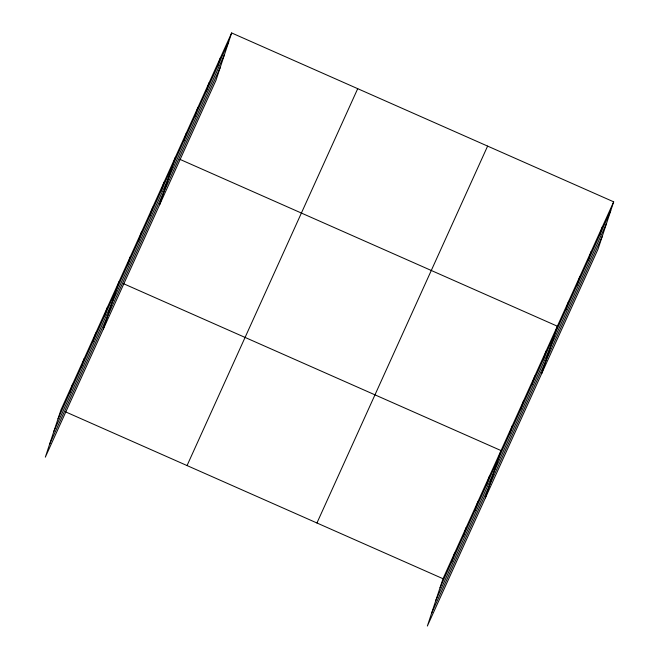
<?xml version="1.0" encoding="UTF-8"?>
<svg xmlns="http://www.w3.org/2000/svg" width="659" height="659" viewBox="0 0 659 659"><rect width="100%" height="100%" fill="white"/><g stroke="black" fill="none" stroke-linecap="round" stroke-linejoin="round"><path stroke-width="0.99" d="M69.64 393.094L72.581 384.213M81.246 367.467L84.187 358.578M92.853 341.84L95.794 332.952M104.46 316.205L107.401 307.325M103.348 329.03L119.007 281.698M127.327 265.701L130.268 256.821M138.596 240.832L141.528 231.952M149.857 215.954L152.797 207.074M161.125 191.077L164.058 182.197M159.676 204.652L175.327 157.32M183.655 141.331L186.588 132.451M194.916 116.454L197.857 107.574M206.185 91.585L209.117 82.696M217.445 66.707L220.386 57.827M231.647 32.95L215.995 80.283L45.323 457.173L60.974 409.84L231.647 32.95L613.677 201.827L598.026 249.16L427.353 626.05L443.005 578.717L613.677 201.827M451.67 561.97L454.611 553.09M463.277 536.344L466.218 527.464M474.884 510.717L477.824 501.837M486.49 485.09L489.431 476.202M485.378 497.907L501.038 450.575L123.67 283.757M509.358 434.586L512.298 425.706M520.626 409.709L523.559 400.829M531.887 384.831L534.828 375.951M543.156 359.962L546.089 351.074M541.706 373.538L557.357 326.205L179.998 159.387M565.686 310.208L568.618 301.328M576.946 285.339L579.887 276.451M588.215 260.462L591.148 251.581M599.476 235.584L602.417 226.704M58.041 418.72L228.706 41.83M53.84 431.406L224.513 54.524M49.516 444.479L220.188 67.597M187.049 465.567L357.713 88.677M316.938 522.991L487.611 146.1M440.072 587.597L610.736 210.715M435.871 600.291L606.544 223.401M431.546 613.364L602.219 236.474M65.645 411.9L443.005 578.717"/></g></svg>
